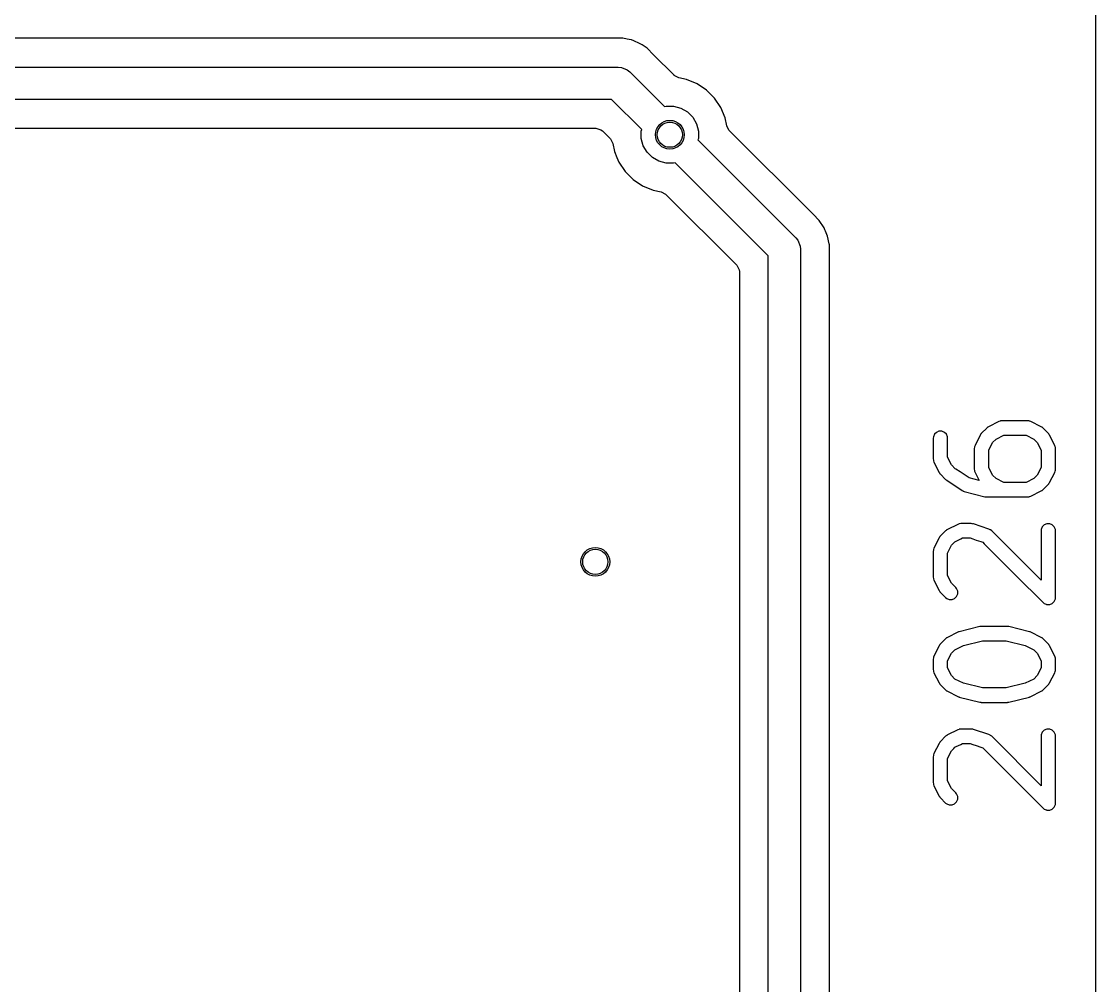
# Model space of a CAD drawing. Header units: inches. Extents: x 0.23 to 2.97, y 0.23 to 2.17.
# Drawn here: x 2.383 to 2.97, y 1.252 to 1.78 of the extents above; entities that cross this region are included whole.
import ezdxf

# ---------------------------------------------------------------- set-up
doc = ezdxf.new("R2010")
doc.units = ezdxf.units.IN
doc.header["$MEASUREMENT"] = 0
doc.layers.add('BLACK', color=250, linetype='CONTINUOUS')

msp = doc.modelspace()

# ---------------------------------------------------------------- linework, layer by layer
at = {"layer": 'BLACK', "linetype": 'CONTINUOUS'}
for p, q in [((2.9703, 2.16533), (2.9703, 0.23467)), ((2.71157, 1.77048), (2.22978, 1.77048)), ((2.71395, 1.77001), (2.71157, 1.77048)), ((2.71157, 1.77048), (2.71157, 1.77048)), ((2.71157, 1.77048), (2.71157, 1.77048)), ((2.71514, 1.76977), (2.71395, 1.77001)), ((2.71395, 1.77001), (2.71395, 1.77001)), ((2.71632, 1.76954), (2.71514, 1.76977)), ((2.71633, 1.76954), (2.71632, 1.76954)), ((2.71764, 1.76899), (2.71633, 1.76954)), ((2.72081, 1.76768), (2.71764, 1.76899)), ((2.71764, 1.76899), (2.71764, 1.76899)), ((2.71764, 1.76899), (2.71764, 1.76899)), ((2.72215, 1.76679), (2.72081, 1.76768)), ((2.72484, 1.76499), (2.72215, 1.76679)), ((2.72215, 1.76679), (2.72215, 1.76679)), ((2.72844, 1.76138), (2.72484, 1.76499)), ((2.72484, 1.76499), (2.72484, 1.76499)), ((2.73964, 1.75019), (2.72844, 1.76138)), ((2.72844, 1.76138), (2.72844, 1.76138)), ((2.21346, 1.75472), (2.70914, 1.75472)), ((2.70914, 1.75472), (2.71087, 1.75455)), ((2.71087, 1.75455), (2.71087, 1.75455)), ((2.71087, 1.75455), (2.71406, 1.75322)), ((2.71406, 1.75322), (2.71541, 1.75212)), ((2.71541, 1.75212), (2.73447, 1.73305)), ((2.7397, 1.75012), (2.73964, 1.75019)), ((2.74218, 1.74883), (2.7397, 1.75012)), ((2.74654, 1.74796), (2.74218, 1.74883)), ((2.75227, 1.74559), (2.74654, 1.74796)), ((2.74654, 1.74796), (2.74654, 1.74796)), ((2.75743, 1.74214), (2.75227, 1.74559)), ((2.76182, 1.73775), (2.75743, 1.74214)), ((2.70547, 1.737), (2.21346, 1.737)), ((2.72195, 1.72053), (2.70547, 1.737)), ((2.76527, 1.73259), (2.76182, 1.73775)), ((2.73447, 1.73305), (2.73529, 1.73327)), ((2.73529, 1.73327), (2.7394, 1.73327)), ((2.7394, 1.73327), (2.74337, 1.73221)), ((2.74337, 1.73221), (2.74693, 1.73015)), ((2.74693, 1.73015), (2.74984, 1.72724)), ((2.76765, 1.72685), (2.76527, 1.73259)), ((2.74984, 1.72724), (2.75189, 1.72368)), ((2.75189, 1.72368), (2.75296, 1.71971)), ((2.76851, 1.72249), (2.76765, 1.72685)), ((2.76853, 1.72241), (2.76851, 1.72249)), ((2.76987, 1.71996), (2.76853, 1.72241)), ((2.22192, 1.72123), (2.69689, 1.72123)), ((2.69689, 1.72123), (2.69957, 1.72044)), ((2.69957, 1.72044), (2.70039, 1.71978)), ((2.70039, 1.71978), (2.70481, 1.71536)), ((2.72173, 1.71971), (2.72195, 1.72053)), ((2.72173, 1.7156), (2.72173, 1.71971)), ((2.75296, 1.71971), (2.75296, 1.7156)), ((2.8157, 1.67413), (2.76987, 1.71996)), ((2.70481, 1.71536), (2.70615, 1.71291)), ((2.70615, 1.71291), (2.70617, 1.71282)), ((2.70617, 1.71282), (2.70704, 1.70846)), ((2.72279, 1.71163), (2.72173, 1.7156)), ((2.72485, 1.70807), (2.72279, 1.71163)), ((2.75296, 1.7156), (2.75274, 1.71479)), ((2.75274, 1.71479), (2.80626, 1.66126)), ((2.70704, 1.70846), (2.70704, 1.70846)), ((2.70704, 1.70846), (2.70835, 1.70529)), ((2.70835, 1.70529), (2.70941, 1.70273)), ((2.72776, 1.70516), (2.72485, 1.70807)), ((2.73132, 1.70311), (2.72776, 1.70516)), ((2.70941, 1.70273), (2.71286, 1.69757)), ((2.73529, 1.70204), (2.73132, 1.70311)), ((2.7394, 1.70204), (2.73529, 1.70204)), ((2.74021, 1.70226), (2.7394, 1.70204)), ((2.79114, 1.65133), (2.74021, 1.70226)), ((2.71286, 1.69757), (2.71725, 1.69318)), ((2.71725, 1.69318), (2.72241, 1.68973)), ((2.72241, 1.68973), (2.72815, 1.68735)), ((2.72815, 1.68735), (2.7325, 1.68649)), ((2.7325, 1.68649), (2.73498, 1.68519)), ((2.73498, 1.68519), (2.73504, 1.68513)), ((2.73504, 1.68513), (2.77392, 1.64625)), ((2.81913, 1.6707), (2.8157, 1.67413)), ((2.8157, 1.67413), (2.8157, 1.67413)), ((2.82182, 1.66666), (2.81913, 1.6707)), ((2.82224, 1.66567), (2.82182, 1.66666)), ((2.82259, 1.66481), (2.82224, 1.66567)), ((2.82368, 1.66218), (2.82259, 1.66481)), ((2.82259, 1.66481), (2.82259, 1.66481)), ((2.80626, 1.66126), (2.80737, 1.65992)), ((2.80737, 1.65992), (2.80737, 1.65992)), ((2.80737, 1.65992), (2.80869, 1.65673)), ((2.82453, 1.65789), (2.82368, 1.66218)), ((2.82368, 1.66218), (2.82368, 1.66218)), ((2.82463, 1.65743), (2.82453, 1.65789)), ((2.82453, 1.65789), (2.82453, 1.65789)), ((2.80869, 1.65673), (2.80886, 1.655)), ((2.80886, 1.655), (2.80886, 1.5)), ((2.82463, 1.55147), (2.82463, 1.65743)), ((2.82463, 1.65743), (2.82463, 1.65743)), ((2.77392, 1.64625), (2.77526, 1.6438)), ((2.79114, 1.5), (2.79114, 1.65133)), ((2.77526, 1.6438), (2.77537, 1.64274)), ((2.77537, 1.64274), (2.77537, 1.19138)), ((2.91176, 1.5578), (2.91143, 1.5576)), ((2.91738, 1.56062), (2.91176, 1.5578)), ((2.9181, 1.56089), (2.91738, 1.56062)), ((2.91825, 1.5609), (2.9181, 1.56089)), ((2.91838, 1.56096), (2.91825, 1.5609)), ((2.91914, 1.56103), (2.91838, 1.56096)), ((2.93321, 1.56103), (2.91914, 1.56103)), ((2.93397, 1.56096), (2.93321, 1.56103)), ((2.9341, 1.5609), (2.93397, 1.56096)), ((2.93425, 1.56089), (2.9341, 1.5609)), ((2.93497, 1.56062), (2.93425, 1.56089)), ((2.94059, 1.5578), (2.93497, 1.56062)), ((2.94092, 1.5576), (2.94059, 1.5578)), ((2.88154, 1.55224), (2.88146, 1.55147)), ((2.88213, 1.55366), (2.88154, 1.55224)), ((2.88321, 1.55474), (2.88213, 1.55366)), ((2.88463, 1.55533), (2.88321, 1.55474)), ((2.88617, 1.55533), (2.88463, 1.55533)), ((2.88759, 1.55474), (2.88617, 1.55533)), ((2.88867, 1.55366), (2.88759, 1.55474)), ((2.88926, 1.55224), (2.88867, 1.55366)), ((2.88934, 1.55147), (2.88926, 1.55224)), ((2.90719, 1.55323), (2.90437, 1.54761)), ((2.90739, 1.55356), (2.90719, 1.55323)), ((2.90743, 1.55366), (2.90739, 1.55356)), ((2.90752, 1.55377), (2.90743, 1.55366)), ((2.9076, 1.55389), (2.90752, 1.55377)), ((2.90768, 1.55395), (2.9076, 1.55389)), ((2.90792, 1.55426), (2.90768, 1.55395)), ((2.91074, 1.55707), (2.90792, 1.55426)), ((2.91104, 1.55732), (2.91074, 1.55707)), ((2.91111, 1.55739), (2.91104, 1.55732)), ((2.91122, 1.55747), (2.91111, 1.55739)), ((2.91133, 1.55756), (2.91122, 1.55747)), ((2.91143, 1.5576), (2.91133, 1.55756)), ((2.91585, 1.55105), (2.92007, 1.55316)), ((2.92007, 1.55316), (2.93228, 1.55316)), ((2.93228, 1.55316), (2.9365, 1.55105)), ((2.94102, 1.55756), (2.94092, 1.5576)), ((2.94112, 1.55747), (2.94102, 1.55756)), ((2.94124, 1.55739), (2.94112, 1.55747)), ((2.94131, 1.55732), (2.94124, 1.55739)), ((2.94161, 1.55707), (2.94131, 1.55732)), ((2.94443, 1.55426), (2.94161, 1.55707)), ((2.94467, 1.55395), (2.94443, 1.55426)), ((2.94475, 1.55389), (2.94467, 1.55395)), ((2.94483, 1.55377), (2.94475, 1.55389)), ((2.94492, 1.55366), (2.94483, 1.55377)), ((2.94495, 1.55356), (2.94492, 1.55366)), ((2.94516, 1.55323), (2.94495, 1.55356)), ((2.94798, 1.54761), (2.94516, 1.55323)), ((2.82463, 1.4896), (2.82463, 1.55147)), ((2.88146, 1.55147), (2.88146, 1.54022)), ((2.88934, 1.54115), (2.88934, 1.55147)), ((2.90403, 1.54662), (2.90396, 1.54585)), ((2.90409, 1.54675), (2.90403, 1.54662)), ((2.9041, 1.54689), (2.90409, 1.54675)), ((2.90437, 1.54761), (2.9041, 1.54689)), ((2.91183, 1.54492), (2.91394, 1.54914)), ((2.91394, 1.54914), (2.91585, 1.55105)), ((2.9365, 1.55105), (2.93841, 1.54914)), ((2.93841, 1.54914), (2.94052, 1.54492)), ((2.94825, 1.54689), (2.94798, 1.54761)), ((2.94826, 1.54675), (2.94825, 1.54689)), ((2.94832, 1.54662), (2.94826, 1.54675)), ((2.94839, 1.54585), (2.94832, 1.54662)), ((2.88146, 1.54022), (2.88154, 1.53945)), ((2.89145, 1.53693), (2.88934, 1.54115)), ((2.90396, 1.54585), (2.90396, 1.5346)), ((2.91183, 1.53553), (2.91183, 1.54492)), ((2.94052, 1.54492), (2.94052, 1.53553)), ((2.94839, 1.5346), (2.94839, 1.54585)), ((2.88154, 1.53945), (2.88159, 1.53932)), ((2.88159, 1.53932), (2.8816, 1.53918)), ((2.8816, 1.53918), (2.88188, 1.53846)), ((2.88188, 1.53846), (2.88469, 1.53284)), ((2.89353, 1.53485), (2.89145, 1.53693)), ((2.89394, 1.53457), (2.89353, 1.53485)), ((2.89625, 1.53304), (2.89394, 1.53457)), ((2.90396, 1.5346), (2.90403, 1.53383)), ((2.91394, 1.53131), (2.91183, 1.53553)), ((2.94052, 1.53553), (2.93841, 1.53131)), ((2.94832, 1.53383), (2.94839, 1.5346)), ((2.88469, 1.53284), (2.8849, 1.53251)), ((2.8849, 1.53251), (2.88494, 1.53241)), ((2.88494, 1.53241), (2.88503, 1.5323)), ((2.88503, 1.5323), (2.8851, 1.53218)), ((2.8851, 1.53218), (2.88518, 1.53212)), ((2.88518, 1.53212), (2.88543, 1.53181)), ((2.88543, 1.53181), (2.88824, 1.529)), ((2.88824, 1.529), (2.88824, 1.529)), ((2.88824, 1.529), (2.88824, 1.529)), ((2.88824, 1.529), (2.88854, 1.52875)), ((2.88854, 1.52875), (2.88855, 1.52875)), ((2.88855, 1.52875), (2.88855, 1.52875)), ((2.88855, 1.52875), (2.88873, 1.5286)), ((2.88873, 1.5286), (2.88884, 1.52851)), ((2.88884, 1.52851), (2.88884, 1.52851)), ((2.88884, 1.52851), (2.88884, 1.52851)), ((2.88884, 1.52851), (2.89728, 1.52289)), ((2.90108, 1.52982), (2.89625, 1.53304)), ((2.89625, 1.53304), (2.89625, 1.53304)), ((2.90657, 1.52844), (2.90108, 1.52982)), ((2.90403, 1.53383), (2.90409, 1.5337)), ((2.90409, 1.5337), (2.9041, 1.53356)), ((2.9041, 1.53356), (2.90437, 1.53284)), ((2.90437, 1.53284), (2.90657, 1.52844)), ((2.91585, 1.5294), (2.91394, 1.53131)), ((2.92007, 1.52729), (2.91585, 1.5294)), ((2.9365, 1.5294), (2.93228, 1.52729)), ((2.93841, 1.53131), (2.9365, 1.5294)), ((2.94516, 1.52721), (2.94798, 1.53284)), ((2.94798, 1.53284), (2.94825, 1.53356)), ((2.94825, 1.53356), (2.94826, 1.5337)), ((2.94825, 1.53356), (2.94825, 1.53356)), ((2.94825, 1.53356), (2.94825, 1.53356)), ((2.94826, 1.5337), (2.94832, 1.53383)), ((2.89728, 1.52289), (2.8977, 1.52266)), ((2.8977, 1.52266), (2.89778, 1.5226)), ((2.89778, 1.5226), (2.89778, 1.5226)), ((2.89778, 1.5226), (2.89778, 1.5226)), ((2.89778, 1.5226), (2.89778, 1.5226)), ((2.89778, 1.5226), (2.89778, 1.5226)), ((2.89778, 1.5226), (2.89787, 1.52257)), ((2.89787, 1.52257), (2.89796, 1.52252)), ((2.89796, 1.52252), (2.89796, 1.52252)), ((2.89796, 1.52252), (2.89796, 1.52252)), ((2.89796, 1.52252), (2.89796, 1.52252)), ((2.89796, 1.52252), (2.89796, 1.52252)), ((2.89796, 1.52252), (2.89805, 1.5225)), ((2.89805, 1.5225), (2.89841, 1.52238)), ((2.89841, 1.52238), (2.89844, 1.52236)), ((2.93228, 1.52729), (2.92007, 1.52729)), ((2.93497, 1.51983), (2.94059, 1.52264)), ((2.94059, 1.52264), (2.94092, 1.52285)), ((2.94059, 1.52264), (2.94059, 1.52264)), ((2.94059, 1.52264), (2.94059, 1.52264)), ((2.94092, 1.52285), (2.94102, 1.52289)), ((2.94102, 1.52289), (2.94112, 1.52298)), ((2.94102, 1.52289), (2.94102, 1.52289)), ((2.94102, 1.52289), (2.94102, 1.52289)), ((2.94102, 1.52289), (2.94102, 1.52289)), ((2.94102, 1.52289), (2.94102, 1.52289)), ((2.94112, 1.52298), (2.94124, 1.52305)), ((2.94124, 1.52305), (2.94131, 1.52313)), ((2.94131, 1.52313), (2.94161, 1.52338)), ((2.94161, 1.52338), (2.94443, 1.52619)), ((2.94161, 1.52338), (2.94161, 1.52338)), ((2.94161, 1.52338), (2.94161, 1.52338)), ((2.94443, 1.52619), (2.94467, 1.52649)), ((2.94443, 1.52619), (2.94443, 1.52619)), ((2.94443, 1.52619), (2.94443, 1.52619)), ((2.94467, 1.52649), (2.94475, 1.52656)), ((2.94475, 1.52656), (2.94483, 1.52668)), ((2.94475, 1.52656), (2.94475, 1.52656)), ((2.94475, 1.52656), (2.94475, 1.52656)), ((2.94475, 1.52656), (2.94475, 1.52656)), ((2.94475, 1.52656), (2.94475, 1.52656)), ((2.94483, 1.52668), (2.94491, 1.52679)), ((2.94491, 1.52679), (2.94491, 1.52679)), ((2.94492, 1.52679), (2.94495, 1.52688)), ((2.94491, 1.52679), (2.94492, 1.52679)), ((2.94492, 1.52679), (2.94492, 1.52679)), ((2.94492, 1.52679), (2.94492, 1.52679)), ((2.94495, 1.52688), (2.94516, 1.52721)), ((2.89844, 1.52236), (2.8985, 1.52234)), ((2.8985, 1.52234), (2.90975, 1.51953)), ((2.90975, 1.51953), (2.90975, 1.51953)), ((2.90975, 1.51953), (2.90975, 1.51953)), ((2.90975, 1.51953), (2.90989, 1.51951)), ((2.90989, 1.51951), (2.90994, 1.51949)), ((2.90994, 1.51949), (2.91023, 1.51946)), ((2.91023, 1.51946), (2.91052, 1.51942)), ((2.91052, 1.51942), (2.91057, 1.51943)), ((2.91057, 1.51943), (2.91071, 1.51941)), ((2.91071, 1.51941), (2.93321, 1.51941)), ((2.93321, 1.51941), (2.93338, 1.51943)), ((2.93321, 1.51941), (2.93321, 1.51941)), ((2.93321, 1.51941), (2.93321, 1.51941)), ((2.93321, 1.51941), (2.93321, 1.51941)), ((2.93338, 1.51943), (2.93358, 1.51945)), ((2.93358, 1.51945), (2.93397, 1.51949)), ((2.93397, 1.51949), (2.9341, 1.51954)), ((2.93397, 1.51949), (2.93397, 1.51949)), ((2.93397, 1.51949), (2.93397, 1.51949)), ((2.9341, 1.51954), (2.93424, 1.51955)), ((2.93424, 1.51955), (2.93424, 1.51955)), ((2.93424, 1.51955), (2.93425, 1.51955)), ((2.93425, 1.51955), (2.93497, 1.51983)), ((2.89665, 1.50479), (2.89588, 1.50471)), ((2.90227, 1.50479), (2.89665, 1.50479)), ((2.90266, 1.50475), (2.90227, 1.50479)), ((2.90276, 1.50476), (2.90266, 1.50475)), ((2.9029, 1.50473), (2.90276, 1.50476)), ((2.79114, 1.18291), (2.79114, 1.5)), ((2.80886, 1.5), (2.80886, 1.18291)), ((2.88824, 1.50082), (2.88543, 1.49801)), ((2.88854, 1.50107), (2.88824, 1.50082)), ((2.88861, 1.50115), (2.88854, 1.50107)), ((2.88873, 1.50123), (2.88861, 1.50115)), ((2.88884, 1.50131), (2.88873, 1.50123)), ((2.88893, 1.50135), (2.88884, 1.50131)), ((2.88926, 1.50156), (2.88893, 1.50135)), ((2.89489, 1.50437), (2.88926, 1.50156)), ((2.89561, 1.50465), (2.89489, 1.50437)), ((2.89575, 1.50466), (2.89561, 1.50465)), ((2.89588, 1.50471), (2.89575, 1.50466)), ((2.90304, 1.50471), (2.9029, 1.50473)), ((2.90314, 1.50467), (2.90304, 1.50471)), ((2.90352, 1.50459), (2.90314, 1.50467)), ((2.91195, 1.50178), (2.90352, 1.50459)), ((2.91266, 1.50146), (2.91195, 1.50178)), ((2.91276, 1.50137), (2.91266, 1.50146)), ((2.9129, 1.50131), (2.91276, 1.50137)), ((2.91349, 1.50082), (2.9129, 1.50131)), ((2.94052, 1.4738), (2.91349, 1.50082)), ((2.94059, 1.50162), (2.94052, 1.50085)), ((2.94052, 1.50085), (2.94052, 1.4738)), ((2.94118, 1.50304), (2.94059, 1.50162)), ((2.94227, 1.50413), (2.94118, 1.50304)), ((2.94369, 1.50471), (2.94227, 1.50413)), ((2.94522, 1.50471), (2.94369, 1.50471)), ((2.94664, 1.50413), (2.94522, 1.50471)), ((2.94773, 1.50304), (2.94664, 1.50413)), ((2.94832, 1.50162), (2.94773, 1.50304)), ((2.94773, 1.50304), (2.94773, 1.50304)), ((2.94839, 1.50085), (2.94832, 1.50162)), ((2.94839, 1.46429), (2.94839, 1.50085)), ((2.88469, 1.49699), (2.88188, 1.49136)), ((2.8849, 1.49732), (2.88469, 1.49699)), ((2.88494, 1.49742), (2.8849, 1.49732)), ((2.88503, 1.49752), (2.88494, 1.49742)), ((2.8851, 1.49764), (2.88503, 1.49752)), ((2.88518, 1.49771), (2.8851, 1.49764)), ((2.88543, 1.49801), (2.88518, 1.49771)), ((2.89145, 1.4929), (2.89202, 1.49347)), ((2.89202, 1.49347), (2.89279, 1.49424)), ((2.89202, 1.49347), (2.89202, 1.49347)), ((2.89279, 1.49424), (2.89336, 1.4948)), ((2.89279, 1.49424), (2.89279, 1.49424)), ((2.89336, 1.4948), (2.89407, 1.49516)), ((2.89407, 1.49516), (2.89653, 1.49639)), ((2.89407, 1.49516), (2.89407, 1.49516)), ((2.89653, 1.49639), (2.89758, 1.49692)), ((2.89758, 1.49692), (2.90163, 1.49692)), ((2.90163, 1.49692), (2.9032, 1.49639)), ((2.9032, 1.49639), (2.90501, 1.49579)), ((2.90501, 1.49579), (2.90747, 1.49497)), ((2.90747, 1.49497), (2.90858, 1.4946)), ((2.90858, 1.4946), (2.90941, 1.49377)), ((2.90941, 1.49377), (2.92671, 1.47647)), ((2.82463, 1.43055), (2.82463, 1.4896)), ((2.88154, 1.49037), (2.88146, 1.4896)), ((2.88146, 1.4896), (2.88146, 1.47554)), ((2.88159, 1.4905), (2.88154, 1.49037)), ((2.8816, 1.49064), (2.88159, 1.4905)), ((2.88188, 1.49136), (2.8816, 1.49064)), ((2.88934, 1.48867), (2.89145, 1.4929)), ((2.88934, 1.47647), (2.88934, 1.48867)), ((2.88146, 1.47554), (2.88154, 1.47478)), ((2.89145, 1.47225), (2.88934, 1.47647)), ((2.92671, 1.47647), (2.94167, 1.46151)), ((2.88154, 1.47478), (2.88159, 1.47464)), ((2.88159, 1.47464), (2.8816, 1.4745)), ((2.8816, 1.4745), (2.88188, 1.47378)), ((2.88188, 1.47378), (2.88469, 1.46816)), ((2.89202, 1.47168), (2.89145, 1.47225)), ((2.89381, 1.46989), (2.89202, 1.47168)), ((2.8943, 1.46929), (2.89381, 1.46989)), ((2.88469, 1.46816), (2.8849, 1.46783)), ((2.8849, 1.46783), (2.88494, 1.46773)), ((2.88494, 1.46773), (2.88503, 1.46762)), ((2.88503, 1.46762), (2.8851, 1.46751)), ((2.8851, 1.46751), (2.88518, 1.46744)), ((2.88518, 1.46744), (2.88543, 1.46714)), ((2.88543, 1.46714), (2.88824, 1.46432)), ((2.88824, 1.46432), (2.88884, 1.46383)), ((2.88884, 1.46383), (2.89025, 1.46325)), ((2.89179, 1.46325), (2.89321, 1.46383)), ((2.89321, 1.46383), (2.8943, 1.46492)), ((2.89488, 1.46787), (2.8943, 1.46929)), ((2.8943, 1.46492), (2.89488, 1.46634)), ((2.89488, 1.46634), (2.89488, 1.46787)), ((2.94832, 1.46353), (2.94839, 1.46429)), ((2.89025, 1.46325), (2.89025, 1.46325)), ((2.89025, 1.46325), (2.89179, 1.46325)), ((2.94167, 1.46151), (2.94227, 1.46102)), ((2.94227, 1.46102), (2.94268, 1.46085)), ((2.94268, 1.46085), (2.94322, 1.46062)), ((2.94322, 1.46062), (2.94351, 1.46051)), ((2.94351, 1.46051), (2.94369, 1.46043)), ((2.94369, 1.46043), (2.94522, 1.46043)), ((2.94522, 1.46043), (2.94664, 1.46102)), ((2.94664, 1.46102), (2.94773, 1.46211)), ((2.94773, 1.46211), (2.94832, 1.46353)), ((2.90694, 1.44843), (2.89569, 1.44562)), ((2.90707, 1.44845), (2.90694, 1.44843)), ((2.90713, 1.44847), (2.90707, 1.44845)), ((2.90742, 1.4485), (2.90713, 1.44847)), ((2.9077, 1.44854), (2.90742, 1.4485)), ((2.90776, 1.44853), (2.9077, 1.44854)), ((2.9079, 1.44855), (2.90776, 1.44853)), ((2.92196, 1.44855), (2.9079, 1.44855)), ((2.92209, 1.44853), (2.92196, 1.44855)), ((2.92215, 1.44854), (2.92209, 1.44853)), ((2.92244, 1.4485), (2.92215, 1.44854)), ((2.92272, 1.44847), (2.92244, 1.4485)), ((2.92278, 1.44845), (2.92272, 1.44847)), ((2.92291, 1.44843), (2.92278, 1.44845)), ((2.93416, 1.44562), (2.92291, 1.44843)), ((2.88824, 1.44177), (2.88543, 1.43896)), ((2.88854, 1.44202), (2.88824, 1.44177)), ((2.88861, 1.4421), (2.88854, 1.44202)), ((2.88873, 1.44217), (2.88861, 1.4421)), ((2.88884, 1.44226), (2.88873, 1.44217)), ((2.88893, 1.4423), (2.88884, 1.44226)), ((2.88926, 1.44251), (2.88893, 1.4423)), ((2.89489, 1.44532), (2.88926, 1.44251)), ((2.89494, 1.44534), (2.89489, 1.44532)), ((2.89497, 1.44536), (2.89494, 1.44534)), ((2.89529, 1.44547), (2.89497, 1.44536)), ((2.89561, 1.44559), (2.89529, 1.44547)), ((2.89564, 1.4456), (2.89561, 1.44559)), ((2.89569, 1.44562), (2.89564, 1.4456)), ((2.89802, 1.43808), (2.90838, 1.44067)), ((2.90838, 1.44067), (2.92147, 1.44067)), ((2.92147, 1.44067), (2.93183, 1.43808)), ((2.93422, 1.4456), (2.93416, 1.44562)), ((2.93425, 1.44559), (2.93422, 1.4456)), ((2.93457, 1.44547), (2.93425, 1.44559)), ((2.93489, 1.44536), (2.93457, 1.44547)), ((2.93491, 1.44534), (2.93489, 1.44536)), ((2.93497, 1.44532), (2.93491, 1.44534)), ((2.94059, 1.44251), (2.93497, 1.44532)), ((2.94092, 1.4423), (2.94059, 1.44251)), ((2.94102, 1.44226), (2.94092, 1.4423)), ((2.94112, 1.44217), (2.94102, 1.44226)), ((2.94124, 1.4421), (2.94112, 1.44217)), ((2.94131, 1.44202), (2.94124, 1.4421)), ((2.94161, 1.44177), (2.94131, 1.44202)), ((2.94443, 1.43896), (2.94161, 1.44177)), ((2.94161, 1.44177), (2.94161, 1.44177)), ((2.88469, 1.43793), (2.88188, 1.43231)), ((2.8849, 1.43826), (2.88469, 1.43793)), ((2.88494, 1.43836), (2.8849, 1.43826)), ((2.88503, 1.43847), (2.88494, 1.43836)), ((2.8851, 1.43859), (2.88503, 1.43847)), ((2.88518, 1.43866), (2.8851, 1.43859)), ((2.88543, 1.43896), (2.88518, 1.43866)), ((2.89145, 1.43384), (2.89336, 1.43575)), ((2.89336, 1.43575), (2.89802, 1.43808)), ((2.93183, 1.43808), (2.9365, 1.43575)), ((2.9365, 1.43575), (2.93841, 1.43384)), ((2.94467, 1.43866), (2.94443, 1.43896)), ((2.94443, 1.43896), (2.94443, 1.43896)), ((2.94443, 1.43896), (2.94443, 1.43896)), ((2.94475, 1.43859), (2.94467, 1.43866)), ((2.94483, 1.43847), (2.94475, 1.43859)), ((2.94491, 1.43836), (2.94483, 1.43847)), ((2.94495, 1.43826), (2.94492, 1.43836)), ((2.94492, 1.43836), (2.94491, 1.43836)), ((2.94491, 1.43836), (2.94491, 1.43836)), ((2.94516, 1.43793), (2.94495, 1.43826)), ((2.94798, 1.43231), (2.94516, 1.43793)), ((2.82463, 1.37712), (2.82463, 1.43055)), ((2.88154, 1.43132), (2.88146, 1.43055)), ((2.88146, 1.43055), (2.88146, 1.42492)), ((2.88159, 1.43145), (2.88154, 1.43132)), ((2.8816, 1.43159), (2.88159, 1.43145)), ((2.88188, 1.43231), (2.8816, 1.43159)), ((2.88934, 1.42962), (2.89145, 1.43384)), ((2.88934, 1.42585), (2.88934, 1.42962)), ((2.93841, 1.43384), (2.94052, 1.42962)), ((2.94052, 1.42962), (2.94052, 1.42585)), ((2.94825, 1.43159), (2.94798, 1.43231)), ((2.94826, 1.43145), (2.94825, 1.43159)), ((2.94832, 1.43132), (2.94826, 1.43145)), ((2.94839, 1.43055), (2.94832, 1.43132)), ((2.94839, 1.42492), (2.94839, 1.43055)), ((2.88146, 1.42492), (2.88154, 1.42416)), ((2.88154, 1.42416), (2.88159, 1.42403)), ((2.88159, 1.42403), (2.8816, 1.42388)), ((2.8816, 1.42388), (2.88188, 1.42316)), ((2.88188, 1.42316), (2.88469, 1.41754)), ((2.89145, 1.42163), (2.88934, 1.42585)), ((2.94052, 1.42585), (2.93841, 1.42163)), ((2.94516, 1.41754), (2.94798, 1.42316)), ((2.94798, 1.42316), (2.94825, 1.42388)), ((2.94825, 1.42389), (2.94826, 1.42403)), ((2.94825, 1.42388), (2.94825, 1.42389)), ((2.94825, 1.42389), (2.94825, 1.42389)), ((2.94826, 1.42403), (2.94832, 1.42416)), ((2.94832, 1.42416), (2.94839, 1.42492)), ((2.88469, 1.41754), (2.8849, 1.41721)), ((2.8849, 1.41721), (2.88494, 1.41711)), ((2.88494, 1.41711), (2.88503, 1.41701)), ((2.88503, 1.41701), (2.8851, 1.41689)), ((2.8851, 1.41689), (2.88518, 1.41682)), ((2.88518, 1.41682), (2.88543, 1.41652)), ((2.89336, 1.41972), (2.89145, 1.42163)), ((2.89802, 1.41739), (2.89336, 1.41972)), ((2.90838, 1.4148), (2.89802, 1.41739)), ((2.93183, 1.41739), (2.92147, 1.4148)), ((2.9365, 1.41972), (2.93183, 1.41739)), ((2.93841, 1.42163), (2.9365, 1.41972)), ((2.94443, 1.41652), (2.94467, 1.41682)), ((2.94467, 1.41682), (2.94475, 1.41689)), ((2.94475, 1.41689), (2.94483, 1.417)), ((2.94483, 1.417), (2.94491, 1.41711)), ((2.94491, 1.41711), (2.94491, 1.41711)), ((2.94492, 1.41711), (2.94495, 1.41721)), ((2.94491, 1.41711), (2.94492, 1.41711)), ((2.94492, 1.41711), (2.94492, 1.41711)), ((2.94492, 1.41711), (2.94492, 1.41711)), ((2.94495, 1.41721), (2.94516, 1.41754)), ((2.94516, 1.41754), (2.94516, 1.41754)), ((2.94516, 1.41754), (2.94516, 1.41754)), ((2.88543, 1.41652), (2.88824, 1.4137)), ((2.88824, 1.4137), (2.88854, 1.41346)), ((2.88854, 1.41346), (2.88861, 1.41338)), ((2.88861, 1.41338), (2.88873, 1.4133)), ((2.88873, 1.4133), (2.88884, 1.41321)), ((2.88884, 1.41321), (2.88893, 1.41317)), ((2.88893, 1.41317), (2.88926, 1.41297)), ((2.88926, 1.41297), (2.88926, 1.41297)), ((2.88926, 1.41297), (2.88926, 1.41297)), ((2.88926, 1.41297), (2.89489, 1.41015)), ((2.92147, 1.4148), (2.90838, 1.4148)), ((2.93497, 1.41015), (2.94059, 1.41297)), ((2.94059, 1.41297), (2.94092, 1.41317)), ((2.94059, 1.41297), (2.94059, 1.41297)), ((2.94059, 1.41297), (2.94059, 1.41297)), ((2.94092, 1.41317), (2.94102, 1.41321)), ((2.94102, 1.41322), (2.94112, 1.4133)), ((2.94102, 1.41321), (2.94102, 1.41322)), ((2.94102, 1.41321), (2.94102, 1.41321)), ((2.94102, 1.41321), (2.94102, 1.41321)), ((2.94102, 1.41321), (2.94102, 1.41321)), ((2.94112, 1.4133), (2.94124, 1.41338)), ((2.94124, 1.41338), (2.94131, 1.41346)), ((2.94124, 1.41338), (2.94124, 1.41338)), ((2.94124, 1.41338), (2.94124, 1.41338)), ((2.94124, 1.41338), (2.94124, 1.41338)), ((2.94124, 1.41338), (2.94124, 1.41338)), ((2.94131, 1.41346), (2.94161, 1.4137)), ((2.94161, 1.4137), (2.94443, 1.41652)), ((2.94161, 1.4137), (2.94161, 1.4137)), ((2.94161, 1.4137), (2.94161, 1.4137)), ((2.94443, 1.41652), (2.94443, 1.41652)), ((2.94443, 1.41652), (2.94443, 1.41652)), ((2.89489, 1.41015), (2.89494, 1.41013)), ((2.89494, 1.41013), (2.89497, 1.41012)), ((2.89497, 1.41012), (2.89497, 1.41012)), ((2.89497, 1.41012), (2.89497, 1.41012)), ((2.89497, 1.41012), (2.89524, 1.41002)), ((2.89524, 1.41002), (2.89524, 1.41002)), ((2.89524, 1.41002), (2.89529, 1.41)), ((2.89529, 1.41), (2.89561, 1.40988)), ((2.89561, 1.40988), (2.89564, 1.40988)), ((2.89564, 1.40988), (2.89569, 1.40986)), ((2.89569, 1.40986), (2.89569, 1.40986)), ((2.89569, 1.40986), (2.89569, 1.40986)), ((2.89569, 1.40986), (2.90694, 1.40704)), ((2.90694, 1.40704), (2.90694, 1.40704)), ((2.90694, 1.40704), (2.90694, 1.40704)), ((2.90694, 1.40704), (2.90707, 1.40702)), ((2.90707, 1.40702), (2.90713, 1.407)), ((2.90713, 1.407), (2.9073, 1.40699)), ((2.9073, 1.40699), (2.9073, 1.40699)), ((2.9073, 1.40699), (2.90742, 1.40697)), ((2.90742, 1.40697), (2.90754, 1.40696)), ((2.90754, 1.40696), (2.90754, 1.40696)), ((2.90754, 1.40696), (2.9077, 1.40693)), ((2.9077, 1.40693), (2.90776, 1.40694)), ((2.9077, 1.40693), (2.9077, 1.40693)), ((2.9077, 1.40693), (2.9077, 1.40693)), ((2.90776, 1.40694), (2.9079, 1.40693)), ((2.9079, 1.40693), (2.92196, 1.40693)), ((2.92196, 1.40693), (2.92209, 1.40694)), ((2.92209, 1.40694), (2.92215, 1.40693)), ((2.92215, 1.40693), (2.92232, 1.40696)), ((2.92215, 1.40693), (2.92215, 1.40693)), ((2.92215, 1.40693), (2.92215, 1.40693)), ((2.92232, 1.40696), (2.92244, 1.40697)), ((2.92232, 1.40696), (2.92232, 1.40696)), ((2.92244, 1.40697), (2.92256, 1.40699)), ((2.92256, 1.40699), (2.92272, 1.407)), ((2.92272, 1.407), (2.92278, 1.40702)), ((2.92272, 1.407), (2.92272, 1.407)), ((2.92272, 1.407), (2.92272, 1.407)), ((2.92278, 1.40702), (2.92291, 1.40704)), ((2.92291, 1.40704), (2.93416, 1.40986)), ((2.92291, 1.40704), (2.92291, 1.40704)), ((2.92291, 1.40704), (2.92291, 1.40704)), ((2.93416, 1.40986), (2.93422, 1.40988)), ((2.93416, 1.40986), (2.93416, 1.40986)), ((2.93416, 1.40986), (2.93416, 1.40986)), ((2.93422, 1.40988), (2.93424, 1.40988)), ((2.93424, 1.40988), (2.93424, 1.40988)), ((2.93424, 1.40988), (2.93425, 1.40988)), ((2.93425, 1.40988), (2.93452, 1.40998)), ((2.93452, 1.40998), (2.93457, 1.41)), ((2.93452, 1.40998), (2.93452, 1.40998)), ((2.93457, 1.41), (2.93461, 1.41002)), ((2.93461, 1.41002), (2.93462, 1.41002)), ((2.93462, 1.41002), (2.93489, 1.41012)), ((2.93489, 1.41012), (2.93491, 1.41013)), ((2.93489, 1.41012), (2.93489, 1.41012)), ((2.93489, 1.41012), (2.93489, 1.41012)), ((2.93491, 1.41013), (2.93497, 1.41015)), ((2.93497, 1.41015), (2.93497, 1.41015)), ((2.93497, 1.41015), (2.93497, 1.41015)), ((2.88824, 1.38834), (2.88543, 1.38553)), ((2.88854, 1.38859), (2.88824, 1.38834)), ((2.88861, 1.38866), (2.88854, 1.38859)), ((2.88873, 1.38874), (2.88861, 1.38866)), ((2.88884, 1.38883), (2.88873, 1.38874)), ((2.88893, 1.38887), (2.88884, 1.38883)), ((2.88926, 1.38908), (2.88893, 1.38887)), ((2.89489, 1.39189), (2.88926, 1.38908)), ((2.89561, 1.39216), (2.89489, 1.39189)), ((2.89575, 1.39217), (2.89561, 1.39216)), ((2.89588, 1.39223), (2.89575, 1.39217)), ((2.89665, 1.3923), (2.89588, 1.39223)), ((2.90227, 1.3923), (2.89665, 1.3923)), ((2.90266, 1.39227), (2.90227, 1.3923)), ((2.90276, 1.39227), (2.90266, 1.39227)), ((2.9029, 1.39224), (2.90276, 1.39227)), ((2.90304, 1.39223), (2.9029, 1.39224)), ((2.90314, 1.39219), (2.90304, 1.39223)), ((2.90352, 1.3921), (2.90314, 1.39219)), ((2.91195, 1.38929), (2.90352, 1.3921)), ((2.91266, 1.38897), (2.91195, 1.38929)), ((2.91276, 1.38888), (2.91266, 1.38897)), ((2.9129, 1.38883), (2.91276, 1.38888)), ((2.91349, 1.38834), (2.9129, 1.38883)), ((2.94052, 1.36131), (2.91349, 1.38834)), ((2.94059, 1.38913), (2.94052, 1.38837)), ((2.94052, 1.38837), (2.94052, 1.36131)), ((2.94118, 1.39055), (2.94059, 1.38913)), ((2.94227, 1.39164), (2.94118, 1.39055)), ((2.94369, 1.39223), (2.94227, 1.39164)), ((2.94522, 1.39223), (2.94369, 1.39223)), ((2.94664, 1.39164), (2.94522, 1.39223)), ((2.94773, 1.39055), (2.94664, 1.39164)), ((2.94832, 1.38913), (2.94773, 1.39055)), ((2.94773, 1.39055), (2.94773, 1.39055)), ((2.94839, 1.38837), (2.94832, 1.38913)), ((2.94839, 1.35181), (2.94839, 1.38837)), ((2.88469, 1.3845), (2.88188, 1.37888)), ((2.8849, 1.38483), (2.88469, 1.3845)), ((2.88494, 1.38493), (2.8849, 1.38483)), ((2.88503, 1.38504), (2.88494, 1.38493)), ((2.8851, 1.38516), (2.88503, 1.38504)), ((2.88518, 1.38522), (2.8851, 1.38516)), ((2.88543, 1.38553), (2.88518, 1.38522)), ((2.89202, 1.38098), (2.89279, 1.38175)), ((2.89279, 1.38175), (2.89336, 1.38232)), ((2.89279, 1.38175), (2.89279, 1.38175)), ((2.89336, 1.38232), (2.89407, 1.38268)), ((2.89407, 1.38268), (2.89653, 1.38391)), ((2.89407, 1.38268), (2.89407, 1.38268)), ((2.89653, 1.38391), (2.89758, 1.38443)), ((2.89758, 1.38443), (2.90163, 1.38443)), ((2.90163, 1.38443), (2.9032, 1.38391)), ((2.9032, 1.38391), (2.90501, 1.38331)), ((2.90501, 1.38331), (2.90747, 1.38248)), ((2.90747, 1.38248), (2.90858, 1.38211)), ((2.90858, 1.38211), (2.90941, 1.38129)), ((2.82463, 1.19138), (2.82463, 1.37712)), ((2.88154, 1.37789), (2.88146, 1.37712)), ((2.88146, 1.37712), (2.88146, 1.36306)), ((2.88159, 1.37802), (2.88154, 1.37789)), ((2.8816, 1.37816), (2.88159, 1.37802)), ((2.88188, 1.37888), (2.8816, 1.37816)), ((2.88934, 1.37619), (2.89145, 1.38041)), ((2.88934, 1.36399), (2.88934, 1.37619)), ((2.89145, 1.38041), (2.89202, 1.38098)), ((2.89202, 1.38098), (2.89202, 1.38098)), ((2.90941, 1.38129), (2.92671, 1.36399)), ((2.89145, 1.35977), (2.88934, 1.36399)), ((2.92671, 1.36399), (2.94167, 1.34902)), ((2.88146, 1.36306), (2.88154, 1.36229)), ((2.88154, 1.36229), (2.88159, 1.36216)), ((2.88159, 1.36216), (2.8816, 1.36202)), ((2.8816, 1.36202), (2.88188, 1.3613)), ((2.88188, 1.3613), (2.88469, 1.35567)), ((2.89202, 1.3592), (2.89145, 1.35977)), ((2.89381, 1.3574), (2.89202, 1.3592)), ((2.88469, 1.35567), (2.8849, 1.35534)), ((2.8849, 1.35534), (2.88494, 1.35525)), ((2.88494, 1.35525), (2.88503, 1.35514)), ((2.88503, 1.35514), (2.8851, 1.35502)), ((2.8851, 1.35502), (2.88518, 1.35495)), ((2.88518, 1.35495), (2.88543, 1.35465)), ((2.88543, 1.35465), (2.88824, 1.35184)), ((2.89321, 1.35135), (2.8943, 1.35243)), ((2.8943, 1.35681), (2.89381, 1.3574)), ((2.89488, 1.35539), (2.8943, 1.35681)), ((2.8943, 1.35243), (2.89488, 1.35385)), ((2.89488, 1.35385), (2.89488, 1.35539)), ((2.88824, 1.35184), (2.88884, 1.35135)), ((2.88884, 1.35135), (2.89025, 1.35076)), ((2.89025, 1.35076), (2.89025, 1.35076)), ((2.89025, 1.35076), (2.89179, 1.35076)), ((2.89179, 1.35076), (2.89321, 1.35135)), ((2.94167, 1.34902), (2.94227, 1.34854)), ((2.94227, 1.34854), (2.94268, 1.34836)), ((2.94268, 1.34836), (2.94322, 1.34814)), ((2.94322, 1.34814), (2.94351, 1.34802)), ((2.94351, 1.34802), (2.94369, 1.34795)), ((2.94369, 1.34795), (2.94522, 1.34795)), ((2.94522, 1.34795), (2.94664, 1.34854)), ((2.94664, 1.34854), (2.94773, 1.34962)), ((2.94773, 1.34962), (2.94832, 1.35104)), ((2.94832, 1.35104), (2.94839, 1.35181))]:
    msp.add_line(p, q, dxfattribs=at)
at = {"layer": 'BLACK'}
for centre in [(2.73734, 1.71766), (2.69654, 1.48386)]:
    msp.add_circle(centre, 0.00787, dxfattribs=at)
at = {"layer": 'WHITE'}
for centre in [(2.73734, 1.71766), (2.69654, 1.48386)]:
    msp.add_circle(centre, 0.00689, dxfattribs=at)

doc.saveas('drawing.dxf')
